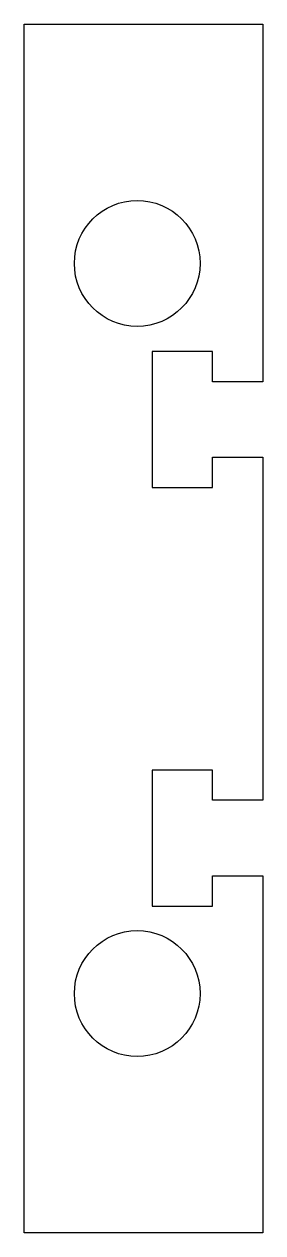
# Model space of a CAD drawing. Header units: millimetres. Extents: x 448.5 to 458, y 4 to 52.
import ezdxf

# ---------------------------------------------------------------- set-up
doc = ezdxf.new("R2010")
doc.units = ezdxf.units.MM
doc.layers.get('0').update_dxf_attribs({"linetype": 'CONTINUOUS'})

msp = doc.modelspace()

# ---------------------------------------------------------------- linework, layer by layer
msp.add_lwpolyline([(456, 18.179), (458, 18.179), (458, 4), (448.5, 4), (448.5, 52), (458, 52), (458, 37.8), (456, 37.8), (456, 39), (453.6, 39), (453.6, 33.6), (456, 33.6), (456, 34.8), (458, 34.8), (458, 21.179), (456, 21.179), (456, 22.379), (453.6, 22.379), (453.6, 16.979), (456, 16.979)], close=True)
for centre in [(453, 42.5), (453, 13.5)]:
    msp.add_circle(centre, 2.5)

doc.saveas('drawing.dxf')
